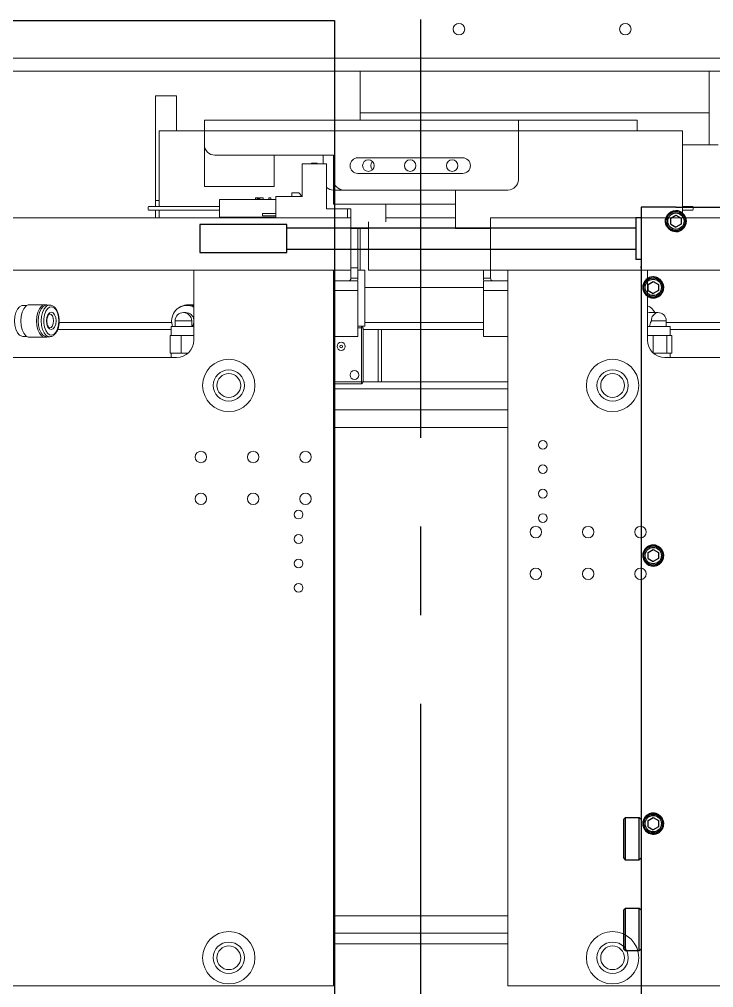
# Model space of a CAD drawing. Extents: x 500 to 100500, y -14500 to 21140.
# Drawn here: x 7471.5 to 7670.5, y -5600.2 to -5322.7 of the extents above; entities that cross this region are included whole.
import ezdxf

# ---------------------------------------------------------------- set-up
doc = ezdxf.new("R2010")
doc.units = 0
doc.linetypes.add('CENTER', pattern=[10.16, 6.35, -1.27, 1.27, -1.27])
doc.layers.get('0').update_dxf_attribs({"linetype": 'CONTINUOUS'})
doc.layers.add('Center', color=1, linetype='CENTER')
doc.layers.add('D', color=7, linetype='CONTINUOUS')

# ---------------------------------------------------------------- blocks, each defined once
blk = doc.blocks.new('KZXCVASDF123')
at = {"color": 7, "linetype": 'Continuous', "lineweight": 18}
for p, q in [((-57794.57, -66216.84, 21.36), (-57174.57, -66216.84, 21.36)), ((-57794.57, -66220.57, 21.36), (-57501.91, -66220.57, 21.36)), ((-57401.91, -66220.57, 21.36), (-57501.91, -66220.57, 21.36)), ((-57501.91, -66220.57, 21.36), (-57501.91, -66232.57, 21.36)), ((-57401.91, -66220.57, 21.36), (-57401.91, -66232.57, 21.36)), ((-57401.91, -66220.57, 21.36), (-57174.57, -66220.57, 21.36)), ((-57554.57, -66227.67, 21.36), (-57560.57, -66227.67, 21.36)), ((-57560.57, -66227.67, 21.36), (-57560.57, -66257.67, 21.36)), ((-57554.57, -66227.67, 21.36), (-57554.57, -66237.67, 21.36)), ((-57401.91, -66232.57, 21.36), (-57501.91, -66232.57, 21.36)), ((-57501.91, -66232.57, 21.36), (-57501.91, -66234.67, 21.36)), ((-57401.91, -66232.57, 21.36), (-57401.91, -66241.67, 21.36)), ((-57546.57, -66234.67, 21.36), (-57546.57, -66237.67, 21.36)), ((-57546.57, -66234.67, 21.36), (-57456.57, -66234.67, 21.36)), ((-57422.57, -66234.67, 21.36), (-57456.57, -66234.67, 21.36)), ((-57456.57, -66234.67, 21.36), (-57456.57, -66237.67, 21.36)), ((-57422.57, -66237.67, 21.36), (-57422.57, -66234.67, 21.36)), ((-57559.57, -66237.67, 21.36), (-57559.57, -66259.42, 21.36)), ((-57559.57, -66237.67, 21.36), (-57546.57, -66237.67, 21.36)), ((-57546.57, -66237.67, 21.36), (-57456.57, -66237.67, 21.36)), ((-57546.57, -66237.67, 21.36), (-57546.57, -66241.67, 21.36)), ((-57456.57, -66237.67, 21.36), (-57456.57, -66251.67, 21.36)), ((-57456.57, -66237.67, 21.36), (-57409.57, -66237.67, 21.36)), ((-57409.57, -66237.67, 21.36), (-57409.57, -66262.67, 21.36)), ((-57546.57, -66253.67, 21.36), (-57546.57, -66241.67, 21.36)), ((-57409.57, -66241.67, 21.36), (-57399.3, -66241.67, 21.36)), ((-57509.57, -66244.67, 21.36), (-57543.57, -66244.67, 21.36)), ((-57526.57, -66253.67, 21.36), (-57526.57, -66244.67, 21.36)), ((-57512.57, -66247.17, 21.36), (-57512.57, -66244.67, 21.36)), ((-57509.57, -66251.67, 21.36), (-57509.57, -66244.67, 21.36)), ((-57472.57, -66245.42, 21.36), (-57502.57, -66245.42, 21.36)), ((-57518.52, -66247.17, 21.36), (-57518.52, -66256.47, 21.36)), ((-57511.57, -66247.17, 21.36), (-57518.52, -66247.17, 21.36)), ((-57515.84, -66246.97, 21.36), (-57515.84, -66247.17, 21.36)), ((-57515.84, -66246.97, 21.36), (-57515.04, -66246.97, 21.36)), ((-57515.04, -66246.97, 21.36), (-57515.04, -66247.17, 21.36)), ((-57515.04, -66246.97, 21.36), (-57514.24, -66246.97, 21.36)), ((-57514.24, -66246.97, 21.36), (-57514.24, -66247.17, 21.36)), ((-57511.57, -66260.07, 21.36), (-57511.57, -66247.17, 21.36)), ((-57502.57, -66249.92, 21.36), (-57472.57, -66249.92, 21.36)), ((-57526.57, -66253.67, 21.36), (-57546.57, -66253.67, 21.36)), ((-57509.57, -66251.67, 21.36), (-57509.57, -66254.67, 21.36)), ((-57526.07, -66256.47, 21.36), (-57526.07, -66262.67, 21.36)), ((-57518.52, -66256.47, 21.36), (-57526.07, -66256.47, 21.36)), ((-57521.52, -66255.47, 21.36), (-57521.52, -66256.47, 21.36)), ((-57521.52, -66255.47, 21.36), (-57519.52, -66255.47, 21.36)), ((-57518.52, -66256.47, 21.36), (-57519.52, -66255.47, 21.36)), ((-57506.57, -66254.67, 21.36), (-57509.57, -66254.67, 21.36)), ((-57509.57, -66254.67, 21.36), (-57509.57, -66258.67, 21.36)), ((-57506.57, -66254.67, 21.36), (-57459.57, -66254.67, 21.36)), ((-57474.57, -66258.67, 21.36), (-57474.57, -66254.67, 21.36)), ((-57542.27, -66259.42, 21.36), (-57562.59, -66259.42, 21.36)), ((-57560.57, -66259.42, 21.36), (-57560.57, -66257.67, 21.36)), ((-57559.57, -66257.67, 21.36), (-57560.57, -66257.67, 21.36)), ((-57542.27, -66257.42, 21.36), (-57526.07, -66257.42, 21.36)), ((-57542.27, -66257.42, 21.36), (-57542.27, -66262.42, 21.36)), ((-57531.89, -66256.92, 21.36), (-57531.89, -66257.42, 21.36)), ((-57531.8, -66256.92, 21.36), (-57531.8, -66257.42, 21.36)), ((-57531.34, -66256.92, 21.36), (-57531.34, -66257.42, 21.36)), ((-57531.25, -66257.42, 21.36), (-57531.25, -66256.92, 21.36)), ((-57531.14, -66256.92, 21.36), (-57531.14, -66257.42, 21.36)), ((-57531.04, -66256.92, 21.36), (-57531.04, -66257.42, 21.36)), ((-57530.96, -66256.92, 21.36), (-57530.91, -66256.92, 21.36)), ((-57530.96, -66257.42, 21.36), (-57530.96, -66256.92, 21.36)), ((-57530.91, -66256.92, 21.36), (-57530.91, -66257.42, 21.36)), ((-57530.89, -66257.42, 21.36), (-57530.89, -66256.92, 21.36)), ((-57530.73, -66256.92, 21.36), (-57530.73, -66257.42, 21.36)), ((-57530.7, -66256.92, 21.36), (-57529.76, -66256.92, 21.36)), ((-57530.7, -66256.92, 21.36), (-57530.7, -66257.42, 21.36)), ((-57529.76, -66256.92, 21.36), (-57529.76, -66257.42, 21.36)), ((-57529.76, -66256.92, 21.36), (-57529.73, -66256.92, 21.36)), ((-57529.73, -66256.92, 21.36), (-57529.73, -66257.42, 21.36)), ((-57528.07, -66256.92, 21.36), (-57528.07, -66257.42, 21.36)), ((-57527.57, -66256.92, 21.36), (-57528.07, -66256.92, 21.36)), ((-57527.57, -66256.92, 21.36), (-57527.57, -66257.42, 21.36)), ((-57509.57, -66258.67, 21.36), (-57474.57, -66258.67, 21.36)), ((-57494.57, -66263.77, 21.36), (-57494.57, -66258.67, 21.36)), ((-57474.57, -66265.67, 21.36), (-57474.57, -66258.67, 21.36)), ((-57406.54, -66259.42, 21.36), (-57409.57, -66259.42, 21.36)), ((-57562.59, -66260.42, 21.36), (-57542.27, -66260.42, 21.36)), ((-57560.57, -66262.67, 21.36), (-57560.57, -66260.42, 21.36)), ((-57559.57, -66260.42, 21.36), (-57559.57, -66262.67, 21.36)), ((-57529.87, -66261.37, 21.36), (-57529.87, -66262.07, 21.36)), ((-57529.87, -66261.37, 21.36), (-57526.07, -66261.37, 21.36)), ((-57529.87, -66262.07, 21.36), (-57526.07, -66262.07, 21.36)), ((-57505.57, -66260.07, 21.36), (-57511.57, -66260.07, 21.36)), ((-57505.57, -66262.67, 21.36), (-57505.57, -66260.07, 21.36)), ((-57505.57, -66260.07, 21.36), (-57504.57, -66260.07, 21.36)), ((-57504.57, -66260.07, 21.36), (-57504.57, -66262.67, 21.36)), ((-57409.57, -66260.42, 21.36), (-57406.54, -66260.42, 21.36)), ((-57914.57, -66262.67, 21.36), (-57504.57, -66262.67, 21.36)), ((-57542.27, -66262.42, 21.36), (-57526.07, -66262.42, 21.36)), ((-57504.57, -66262.67, 21.36), (-57504.57, -66277.67, 21.36)), ((-57499.57, -66277.67, 21.36), (-57499.57, -66263.77, 21.36)), ((-57474.57, -66262.67, 21.36), (-57494.57, -66262.67, 21.36)), ((-57464.57, -66262.67, 21.36), (-57464.57, -66277.67, 21.36)), ((-57464.57, -66262.67, 21.36), (-57054.57, -66262.67, 21.36)), ((-57499.57, -66265.67, 21.36), (-57504.57, -66265.67, 21.36)), ((-57502.57, -66276.94, 21.36), (-57502.57, -66265.67, 21.36)), ((-57501.91, -66265.67, 21.36), (-57501.91, -66277.67, 21.36)), ((-57464.57, -66265.67, 21.36), (-57474.57, -66265.67, 21.36)), ((-57914.57, -66277.67, 21.36), (-57504.57, -66277.67, 21.36)), ((-57549.57, -66297.67, 21.36), (-57549.57, -66277.67, 21.36)), ((-57509.57, -66277.67, 21.36), (-57549.57, -66277.67, 21.36)), ((-57509.57, -66482.67, 21.36), (-57509.57, -66277.67, 21.36)), ((-57504.57, -66276.94, 21.36), (-57502.57, -66276.94, 21.36)), ((-57504.57, -66279.94, 21.36), (-57504.57, -66277.67, 21.36)), ((-57502.57, -66276.94, 21.36), (-57502.57, -66279.94, 21.36)), ((-57502.57, -66277.67, 21.36), (-57500.57, -66277.67, 21.36)), ((-57500.57, -66277.67, 21.36), (-57500.57, -66293.67, 21.36)), ((-57499.57, -66277.67, 21.36), (-57464.57, -66277.67, 21.36)), ((-57466.57, -66279.94, 21.36), (-57466.57, -66277.67, 21.36)), ((-57464.57, -66277.67, 21.36), (-57054.57, -66277.67, 21.36)), ((-57464.57, -66277.67, 21.36), (-57464.57, -66279.94, 21.36)), ((-57459.57, -66277.67, 21.36), (-57459.57, -66482.67, 21.36)), ((-57419.57, -66277.67, 21.36), (-57459.57, -66277.67, 21.36)), ((-57419.57, -66277.67, 21.36), (-57419.57, -66297.67, 21.36)), ((-57505.31, -66280.67, 21.36), (-57509.57, -66280.67, 21.36)), ((-57502.67, -66280.67, 21.36), (-57505.31, -66280.67, 21.36)), ((-57502.57, -66279.94, 21.36), (-57504.57, -66279.94, 21.36)), ((-57502.57, -66280.67, 21.36), (-57502.67, -66280.67, 21.36)), ((-57502.57, -66283.41, 21.36), (-57502.57, -66280.67, 21.36)), ((-57464.57, -66279.94, 21.36), (-57466.57, -66279.94, 21.36)), ((-57466.57, -66280.67, 21.36), (-57466.47, -66280.67, 21.36)), ((-57466.57, -66280.67, 21.36), (-57466.57, -66283.41, 21.36)), ((-57466.47, -66280.67, 21.36), (-57463.83, -66280.67, 21.36)), ((-57463.83, -66280.67, 21.36), (-57459.57, -66280.67, 21.36)), ((-57502.57, -66283.41, 21.36), (-57509.57, -66283.41, 21.36)), ((-57502.57, -66296.67, 21.36), (-57502.57, -66283.41, 21.36)), ((-57466.57, -66282.57, 21.36), (-57500.57, -66282.57, 21.36)), ((-57466.57, -66283.41, 21.36), (-57466.57, -66296.67, 21.36)), ((-57466.57, -66283.41, 21.36), (-57459.57, -66283.41, 21.36)), ((-57597.45, -66287.72, 21.36), (-57598.57, -66287.72, 21.36)), ((-57592.22, -66287.52, 21.36), (-57596.72, -66287.52, 21.36)), ((-57590.87, -66287.62, 21.36), (-57591.71, -66287.62, 21.36)), ((-57551.91, -66289.77, 21.36), (-57552.57, -66289.77, 21.36)), ((-57551.2, -66287.72, 21.36), (-57551.57, -66287.72, 21.36)), ((-57550.3, -66287.52, 21.36), (-57551.2, -66287.52, 21.36)), ((-57419.05, -66289.77, 21.36), (-57419.57, -66289.87, 21.36)), ((-57416.57, -66289.77, 21.36), (-57419.05, -66289.77, 21.36)), ((-57588.2, -66292.67, 21.36), (-57555.93, -66292.67, 21.36)), ((-57554.97, -66292.17, 21.36), (-57554.97, -66293.74, 21.36)), ((-57554.97, -66292.17, 21.36), (-57550.2, -66292.17, 21.36)), ((-57550.17, -66293.74, 21.36), (-57550.17, -66292.58, 21.36)), ((-57500.57, -66292.67, 21.36), (-57466.57, -66292.67, 21.36)), ((-57418.42, -66292.17, 21.36), (-57414.17, -66292.17, 21.36)), ((-57414.17, -66293.74, 21.36), (-57414.17, -66292.17, 21.36)), ((-57414.17, -66292.67, 21.36), (-57349.57, -66292.67, 21.36)), ((-57588.63, -66294.67, 21.36), (-57556.07, -66294.67, 21.36)), ((-57556.07, -66293.74, 21.36), (-57556.07, -66296.37, 21.36)), ((-57556.07, -66293.74, 21.36), (-57549.57, -66293.74, 21.36)), ((-57500.57, -66293.67, 21.36), (-57502.57, -66293.67, 21.36)), ((-57501.57, -66294.17, 21.36), (-57502.57, -66294.17, 21.36)), ((-57501.57, -66294.17, 21.36), (-57501.57, -66293.67, 21.36)), ((-57501.57, -66309.67, 21.36), (-57501.57, -66294.17, 21.36)), ((-57501.07, -66294.17, 21.36), (-57501.57, -66294.17, 21.36)), ((-57501.07, -66294.17, 21.36), (-57501.07, -66309.67, 21.36)), ((-57501.07, -66294.67, 21.36), (-57496.76, -66294.67, 21.36)), ((-57496.76, -66294.67, 21.36), (-57496.76, -66309.67, 21.36)), ((-57495.76, -66294.67, 21.36), (-57496.76, -66294.67, 21.36)), ((-57495.76, -66309.67, 21.36), (-57495.76, -66294.67, 21.36)), ((-57495.76, -66294.67, 21.36), (-57466.57, -66294.67, 21.36)), ((-57419.57, -66293.74, 21.36), (-57413.07, -66293.74, 21.36)), ((-57413.07, -66296.37, 21.36), (-57413.07, -66293.74, 21.36)), ((-57413.07, -66294.67, 21.36), (-57349.57, -66294.67, 21.36)), ((-57598.57, -66296.62, 21.36), (-57597.45, -66296.62, 21.36)), ((-57596.72, -66296.82, 21.36), (-57592.22, -66296.82, 21.36)), ((-57591.71, -66296.72, 21.36), (-57590.87, -66296.72, 21.36)), ((-57556.36, -66296.37, 21.36), (-57556.36, -66301.37, 21.36)), ((-57556.36, -66296.37, 21.36), (-57554.8, -66296.37, 21.36)), ((-57554.8, -66296.37, 21.36), (-57553.25, -66296.37, 21.36)), ((-57553.25, -66296.37, 21.36), (-57553.25, -66301.37, 21.36)), ((-57553.25, -66296.37, 21.36), (-57551.35, -66296.37, 21.36)), ((-57551.35, -66296.37, 21.36), (-57549.57, -66296.37, 21.36)), ((-57502.57, -66296.67, 21.36), (-57509.57, -66296.67, 21.36)), ((-57466.57, -66296.67, 21.36), (-57459.57, -66296.67, 21.36)), ((-57419.57, -66296.37, 21.36), (-57419.27, -66296.37, 21.36)), ((-57419.27, -66296.37, 21.36), (-57417.98, -66296.37, 21.36)), ((-57417.98, -66296.37, 21.36), (-57417.98, -66301.33, 21.36)), ((-57417.98, -66296.37, 21.36), (-57415.99, -66296.37, 21.36)), ((-57415.99, -66296.37, 21.36), (-57413.99, -66296.37, 21.36)), ((-57413.99, -66296.37, 21.36), (-57413.99, -66301.37, 21.36)), ((-57413.99, -66296.37, 21.36), (-57413.29, -66296.37, 21.36)), ((-57413.29, -66296.37, 21.36), (-57412.58, -66296.37, 21.36)), ((-57412.58, -66296.37, 21.36), (-57412.58, -66301.37, 21.36)), ((-57614.57, -66302.67, 21.36), (-57554.57, -66302.67, 21.36)), ((-57556.36, -66301.37, 21.36), (-57554.8, -66301.37, 21.36)), ((-57556.07, -66301.37, 21.36), (-57556.07, -66302.67, 21.36)), ((-57554.8, -66301.37, 21.36), (-57553.25, -66301.37, 21.36)), ((-57553.25, -66301.37, 21.36), (-57551.35, -66301.37, 21.36)), ((-57551.35, -66301.37, 21.36), (-57551.21, -66301.37, 21.36)), ((-57417.93, -66301.37, 21.36), (-57415.99, -66301.37, 21.36)), ((-57415.99, -66301.37, 21.36), (-57413.99, -66301.37, 21.36)), ((-57414.57, -66302.67, 21.36), (-57354.57, -66302.67, 21.36)), ((-57413.99, -66301.37, 21.36), (-57413.29, -66301.37, 21.36)), ((-57413.29, -66301.37, 21.36), (-57412.58, -66301.37, 21.36)), ((-57413.07, -66302.67, 21.36), (-57413.07, -66301.37, 21.36)), ((-57509.57, -66309.67, 21.36), (-57501.57, -66309.67, 21.36)), ((-57501.57, -66310.17, 21.36), (-57509.57, -66310.17, 21.36)), ((-57509.57, -66311.67, 21.36), (-57459.57, -66311.67, 21.36)), ((-57501.57, -66309.67, 21.36), (-57501.57, -66310.17, 21.36)), ((-57501.57, -66309.67, 21.36), (-57501.07, -66309.67, 21.36)), ((-57496.76, -66309.67, 21.36), (-57501.07, -66309.67, 21.36)), ((-57496.76, -66309.67, 21.36), (-57495.76, -66309.67, 21.36)), ((-57459.57, -66309.67, 21.36), (-57495.76, -66309.67, 21.36)), ((-57459.57, -66317.67, 21.36), (-57509.57, -66317.67, 21.36)), ((-57509.57, -66322.67, 21.36), (-57459.57, -66322.67, 21.36)), ((-57509.57, -66462.67, 21.36), (-57459.57, -66462.67, 21.36)), ((-57459.57, -66467.67, 21.36), (-57509.57, -66467.67, 21.36)), ((-57509.57, -66470.67, 21.36), (-57459.57, -66470.67, 21.36)), ((-57909.57, -66482.67, 21.36), (-57509.57, -66482.67, 21.36)), ((-57459.57, -66482.67, 21.36), (-57059.57, -66482.67, 21.36))]:
    blk.add_line(p, q, dxfattribs=at)
at = {"color": 7, "linetype": 'Continuous', "lineweight": 18, "elevation": 21.36, "flags": 128}
for points in [[(-57598.57, -66287.72), (-57598.91, -66287.77), (-57599.57, -66288.13), (-57600.14, -66288.81), (-57600.59, -66289.77), (-57600.88, -66290.92), (-57600.98, -66292.17), (-57600.88, -66293.43), (-57600.59, -66294.58), (-57600.14, -66295.54), (-57599.57, -66296.22), (-57598.91, -66296.58), (-57598.57, -66296.62)], [(-57596.72, -66296.82), (-57597.07, -66296.78), (-57597.76, -66296.4), (-57598.36, -66295.69), (-57598.83, -66294.69), (-57599.13, -66293.48), (-57599.23, -66292.17), (-57599.13, -66290.86), (-57598.83, -66289.66), (-57598.36, -66288.66), (-57597.76, -66287.95), (-57597.07, -66287.57), (-57596.72, -66287.52)], [(-57591.7, -66287.62), (-57591.86, -66287.57), (-57592.58, -66287.57), (-57593.26, -66287.95), (-57593.87, -66288.66), (-57594.34, -66289.66), (-57594.63, -66290.86), (-57594.74, -66292.17), (-57594.63, -66293.48), (-57594.34, -66294.69), (-57593.87, -66295.69), (-57593.26, -66296.4), (-57592.58, -66296.78), (-57591.86, -66296.78), (-57591.7, -66296.72)], [(-57591.71, -66287.62), (-57592.06, -66287.67), (-57592.74, -66288.04), (-57593.33, -66288.74), (-57593.79, -66289.71), (-57594.08, -66290.89), (-57594.18, -66292.17), (-57594.08, -66293.46), (-57593.79, -66294.63), (-57593.33, -66295.61), (-57592.74, -66296.31), (-57592.06, -66296.68), (-57591.71, -66296.72)], [(-57590.85, -66287.62), (-57591.22, -66287.67), (-57591.9, -66288.04), (-57592.49, -66288.74), (-57592.94, -66289.71), (-57593.24, -66290.89), (-57593.34, -66292.17), (-57593.24, -66293.46), (-57592.94, -66294.63), (-57592.49, -66295.61), (-57591.9, -66296.31), (-57591.22, -66296.68), (-57590.83, -66296.72)], [(-57588.26, -66292.17), (-57588.36, -66290.98), (-57588.64, -66289.89), (-57589.09, -66289.01), (-57589.65, -66288.4), (-57590.29, -66288.14), (-57590.94, -66288.23), (-57591.55, -66288.67), (-57592.06, -66289.42), (-57592.43, -66290.42), (-57592.62, -66291.57), (-57592.62, -66292.78), (-57592.43, -66293.93), (-57592.06, -66294.93), (-57591.55, -66295.68), (-57590.94, -66296.12), (-57590.29, -66296.21), (-57589.65, -66295.94), (-57589.09, -66295.34), (-57588.64, -66294.46), (-57588.36, -66293.37), (-57588.26, -66292.17)], [(-57591.81, -66292.17), (-57591.7, -66291.22), (-57591.41, -66290.41), (-57590.97, -66289.87), (-57590.45, -66289.67), (-57589.93, -66289.87), (-57589.5, -66290.41), (-57589.2, -66291.22), (-57589.1, -66292.17), (-57589.2, -66293.13), (-57589.5, -66293.94), (-57589.93, -66294.48), (-57590.45, -66294.67), (-57590.97, -66294.48), (-57591.41, -66293.94), (-57591.7, -66293.13), (-57591.81, -66292.17)], [(-57551.2, -66287.72), (-57550.57, -66287.77), (-57549.57, -66288.04)], [(-57550.3, -66287.52), (-57549.65, -66287.57), (-57549.57, -66287.58)], [(-57590.88, -66294.17), (-57590.87, -66294.17), (-57590.46, -66294.02), (-57590.11, -66293.59), (-57589.87, -66292.94), (-57589.79, -66292.17), (-57589.87, -66291.41), (-57590.11, -66290.76), (-57590.46, -66290.33), (-57590.87, -66290.17)], [(-57555.67, -66293.74), (-57555.78, -66293.43), (-57555.96, -66292.17)], [(-57550.12, -66293.74), (-57549.73, -66293.09), (-57549.57, -66292.5)]]:
    blk.add_lwpolyline(points, dxfattribs=at)
at = {"color": 7, "linetype": 'Continuous', "lineweight": 18}
for centre, radius in [((-57473.61, -66208.57, 21.36), 1.65), ((-57425.91, -66208.57, 21.36), 1.65), ((-57499.57, -66247.67, 21.36), 1.65), ((-57487.57, -66247.67, 21.36), 1.65), ((-57475.57, -66247.67, 21.36), 1.65), ((-57507.37, -66299.47, 21.36), 1.18), ((-57507.37, -66299.47, 21.36), 0.383), ((-57539.57, -66310.67, 21.36), 7.5), ((-57429.57, -66310.67, 21.36), 7.5), ((-57539.57, -66310.67, 21.36), 4.5), ((-57503.57, -66307.67, 21.36), 1.25), ((-57429.57, -66310.67, 21.36), 4.5), ((-57539.57, -66310.67, 21.36), 3.4), ((-57429.57, -66310.67, 21.36), 3.4), ((-57449.57, -66327.67, 21.36), 1.25), ((-57547.57, -66331.17, 21.36), 1.65), ((-57532.57, -66331.17, 21.36), 1.65), ((-57517.57, -66331.17, 21.36), 1.65), ((-57449.57, -66334.67, 21.36), 1.25), ((-57547.57, -66343.17, 21.36), 1.65), ((-57532.57, -66343.17, 21.36), 1.65), ((-57517.57, -66343.17, 21.36), 1.65), ((-57449.57, -66341.67, 21.36), 1.25), ((-57519.57, -66347.67, 21.36), 1.25), ((-57449.57, -66348.67, 21.36), 1.25), ((-57451.57, -66352.67, 21.36), 1.65), ((-57436.57, -66352.67, 21.36), 1.65), ((-57421.57, -66352.67, 21.36), 1.65), ((-57519.57, -66354.67, 21.36), 1.25), ((-57519.57, -66361.67, 21.36), 1.25), ((-57451.57, -66364.67, 21.36), 1.65), ((-57436.57, -66364.67, 21.36), 1.65), ((-57421.57, -66364.67, 21.36), 1.65), ((-57519.57, -66368.67, 21.36), 1.25), ((-57539.57, -66474.67, 21.36), 7.5), ((-57429.57, -66474.67, 21.36), 7.5), ((-57539.57, -66474.67, 21.36), 4.5), ((-57429.57, -66474.67, 21.36), 4.5), ((-57539.57, -66474.67, 21.36), 3.4), ((-57429.57, -66474.67, 21.36), 3.4)]:
    blk.add_circle(centre, radius, dxfattribs=at)
for centre, radius, start, end in [((-57543.57, -66241.67, 21.36), 3, 180, 270), ((-57502.57, -66247.67, 21.36), 2.25, 90, 270), ((-57472.57, -66247.67, 21.36), 2.25, 270, 90), ((-57496.57, -66247.67, 21.36), 2.25, 147.1401, 212.8599), ((-57509.57, -66251.67, 21.36), 3, 228.1897, 270), ((-57506.57, -66251.67, 21.36), 3, 180, 270), ((-57459.57, -66251.67, 21.36), 3, 270, 0), ((-57561.41, -66259.8, 21.36), 1.24, 162.3462, 185.717), ((-57408.13, -66259.92, 21.36), 1.66, 342.5209, 17.4791), ((-57561.41, -66260.05, 21.36), 1.24, 174.283, 197.6538), ((-57505.31, -66279.94, 21.36), 0.737, 270, 0), ((-57505.31, -66279.94, 21.36), 2.74, 344.3853, 0), ((-57463.83, -66279.94, 21.36), 2.74, 180, 195.6147), ((-57463.83, -66279.94, 21.36), 0.737, 180, 270), ((-57551.57, -66292.12, 21.36), 4.39, 62.9042, 180.7166), ((-57552.57, -66292.17, 21.36), 2.4, 90, 180), ((-57551.2, -66292.06, 21.36), 4.53, 68.9176, 124.6271), ((-57552.59, -66292.16, 21.36), 2.38, 359.5917, 89.5858), ((-57551.93, -66292.15, 21.36), 2.38, 7.3417, 89.6245), ((-57420.83, -66291.32, 21.36), 3.7, 24.7238, 70.0208), ((-57416.25, -66291.93, 21.36), 2.18, 98.3393, 186.4179), ((-57416.57, -66292.17, 21.36), 2.4, 0, 90), ((-57501.57, -66294.17, 21.36), 0.5, 0, 90), ((-57554.57, -66297.67, 21.36), 5, 270, 0), ((-57414.57, -66297.67, 21.36), 5, 180, 270), ((-57501.57, -66309.67, 21.36), 0.5, 270, 0)]:
    blk.add_arc(centre, radius, start, end, dxfattribs=at)
for centre, major_axis, ratio, start_param, end_param in [((-57552.57, -66292.17, 21.36), (1.83, -1.83), 0.843822, 0.700897, 0.8699), ((-57416.57, -66292.17, 21.36), (2.17, 2.17), 0.470743, 2.010766, 2.723846)]:
    blk.add_ellipse(centre, major_axis=major_axis, ratio=ratio, start_param=start_param, end_param=end_param, dxfattribs=at)
for points, knots in [([(-57531.88, -66256.92, 21.36), (-57531.88, -66256.92, 21.36), (-57531.89, -66256.92, 21.36), (-57531.86, -66256.92, 21.36), (-57531.82, -66256.92, 21.36), (-57531.8, -66256.92, 21.36)], [0, 0, 0, 0, 0.2914, 0.643108, 1, 1, 1, 1]), ([(-57531.8, -66256.92, 21.36), (-57531.76, -66256.92, 21.36), (-57531.68, -66256.92, 21.36), (-57531.55, -66256.92, 21.36), (-57531.43, -66256.92, 21.36), (-57531.37, -66256.92, 21.36), (-57531.34, -66256.92, 21.36)], [0, 0, 0, 0, 0.266259, 0.560183, 0.78639, 1, 1, 1, 1]), ([(-57531.34, -66256.92, 21.36), (-57531.32, -66256.92, 21.36), (-57531.27, -66256.92, 21.36), (-57531.25, -66256.92, 21.36), (-57531.25, -66256.92, 21.36), (-57531.25, -66256.92, 21.36)], [0, 0, 0, 0, 0.404194, 0.818223, 1, 1, 1, 1]), ([(-57531.22, -66256.92, 21.36), (-57531.22, -66256.92, 21.36), (-57531.18, -66256.92, 21.36), (-57531.16, -66256.92, 21.36), (-57531.13, -66256.92, 21.36)], [0, 0, 0, 0, 0.161878, 1, 1, 1, 1]), ([(-57531.14, -66256.92, 21.36), (-57531.12, -66256.92, 21.36), (-57531.09, -66256.92, 21.36), (-57531.05, -66256.92, 21.36), (-57531.04, -66256.92, 21.36)], [0, 0, 0, 0, 0.542346, 1, 1, 1, 1]), ([(-57531.04, -66256.92, 21.36), (-57531.02, -66256.92, 21.36), (-57530.99, -66256.92, 21.36), (-57530.97, -66256.92, 21.36), (-57530.96, -66256.92, 21.36)], [0, 0, 0, 0, 0.592378, 1, 1, 1, 1]), ([(-57588.3, -66290.92, 21.36), (-57588.33, -66290.74, 21.36), (-57588.41, -66290.17, 21.36), (-57588.72, -66289.33, 21.36), (-57589.23, -66288.45, 21.36), (-57589.87, -66287.89, 21.36), (-57590.45, -66287.62, 21.36), (-57590.77, -66287.65, 21.36), (-57590.85, -66287.66, 21.36)], [0, 0, 0, 0, 0.096209, 0.310517, 0.527579, 0.747869, 0.933466, 1, 1, 1, 1]), ([(-57591.73, -66292.17, 21.36), (-57591.72, -66292.04, 21.36), (-57591.71, -66291.65, 21.36), (-57591.58, -66291.05, 21.36), (-57591.34, -66290.5, 21.36), (-57591.05, -66290.22, 21.36), (-57590.94, -66290.16, 21.36), (-57590.87, -66290.18, 21.36), (-57590.87, -66290.18, 21.36)], [0, 0, 0, 0, 0.119673, 0.340457, 0.558857, 0.765899, 0.97103, 1, 1, 1, 1]), ([(-57590.88, -66294.16, 21.36), (-57590.92, -66294.16, 21.36), (-57591, -66294.16, 21.36), (-57591.25, -66293.96, 21.36), (-57591.52, -66293.49, 21.36), (-57591.69, -66292.86, 21.36), (-57591.72, -66292.4, 21.36), (-57591.73, -66292.17, 21.36)], [0, 0, 0, 0, 0.169915, 0.37508, 0.592389, 0.804509, 1, 1, 1, 1]), ([(-57590.82, -66296.68, 21.36), (-57590.68, -66296.68, 21.36), (-57590.3, -66296.69, 21.36), (-57589.73, -66296.36, 21.36), (-57589.14, -66295.76, 21.36), (-57588.67, -66294.91, 21.36), (-57588.34, -66293.86, 21.36), (-57588.2, -66292.96, 21.36), (-57588.19, -66292.44, 21.36), (-57588.19, -66292.32, 21.36)], [0, 0, 0, 0, 0.089403, 0.249439, 0.413851, 0.588786, 0.76807, 0.946721, 1, 1, 1, 1]), ([(-57588.18, -66292.17, 21.36), (-57588.18, -66291.96, 21.36), (-57588.19, -66291.53, 21.36), (-57588.27, -66291.13, 21.36), (-57588.3, -66290.92, 21.36)], [0, 0, 0, 0, 0.489829, 1, 1, 1, 1])]:
    blk.add_open_spline(points, degree=3, knots=knots, dxfattribs=at)
blk = doc.blocks.new('KJVision F')
at = {"layer": 'D', "color": 2, "elevation": -10.47}
blk.add_lwpolyline([(8347.12, -70673.15), (8796.12, -70673.15), (8796.12, -71085.15), (8347.12, -71085.15)], close=True, dxfattribs=at)
blk = doc.blocks.new('KJVision F 2')
at = {"color": 3, "linetype": 'Continuous', "lineweight": 25}
for p, q in [((-5723.22, -76483.19, -96.77), (-5723.22, -76759.69, -96.77)), ((-5713.22, -76483.19, -96.77), (-5723.22, -76483.19, -96.77)), ((-5723.22, -76483.19, -96.77), (-5723.22, -76484.19, -96.77)), ((-5723.22, -76483.19, -96.77), (-5723.22, -76483.19, -96.77)), ((-5723.22, -76484.19, -96.77), (-5723.22, -76484.19, -96.77)), ((-5723.22, -76484.19, -96.77), (-5723.22, -76484.19, -96.77)), ((-5723.22, -76484.19, -96.77), (-5723.22, -76500.19, -96.77)), ((-5713.22, -76483.19, -96.77), (-5583.22, -76483.19, -96.77)), ((-5724.72, -76486.19, -96.77), (-5723.22, -76486.19, -96.77)), ((-5724.72, -76486.19, -96.77), (-5724.72, -76498.19, -96.77)), ((-5714.72, -76486.32, -96.77), (-5713.22, -76485.46, -96.77)), ((-5714.72, -76488.05, -96.77), (-5714.72, -76486.32, -96.77)), ((-5713.22, -76485.46, -96.77), (-5711.72, -76486.32, -96.77)), ((-5711.72, -76486.32, -96.77), (-5711.72, -76488.05, -96.77)), ((-5824.72, -76488.19, -96.77), (-5849.72, -76488.19, -96.77)), ((-5849.72, -76488.19, -96.77), (-5849.72, -76496.19, -96.77)), ((-5824.72, -76496.19, -96.77), (-5824.72, -76488.19, -96.77)), ((-5724.72, -76489.19, -96.77), (-5824.72, -76489.19, -96.77)), ((-5714.72, -76488.05, -96.77), (-5713.22, -76488.92, -96.77)), ((-5711.72, -76488.05, -96.77), (-5713.22, -76488.92, -96.77)), ((-5824.72, -76495.19, -96.77), (-5724.72, -76495.19, -96.77)), ((-5849.72, -76496.19, -96.77), (-5824.72, -76496.19, -96.77)), ((-5723.22, -76498.19, -96.77), (-5724.72, -76498.19, -96.77)), ((-5723.22, -76500.19, -96.77), (-5723.22, -76500.19, -96.77)), ((-5723.22, -76500.69, -96.77), (-5723.22, -76500.19, -96.77)), ((-5723.22, -76500.69, -96.77), (-5723.22, -76742.19, -96.77)), ((-5723.22, -76500.69, -96.77), (-5723.22, -76500.69, -96.77)), ((-5721.22, -76505.32, -96.77), (-5719.72, -76504.46, -96.77)), ((-5721.22, -76507.05, -96.77), (-5721.22, -76505.32, -96.77)), ((-5719.72, -76504.46, -96.77), (-5718.22, -76505.32, -96.77)), ((-5718.22, -76505.32, -96.77), (-5718.22, -76507.05, -96.77)), ((-5721.22, -76507.05, -96.77), (-5719.72, -76507.92, -96.77)), ((-5718.22, -76507.05, -96.77), (-5719.72, -76507.92, -96.77)), ((-5721.22, -76582.15, -96.77), (-5719.72, -76581.29, -96.77)), ((-5719.72, -76581.29, -96.77), (-5718.22, -76582.15, -96.77)), ((-5721.22, -76583.89, -96.77), (-5721.22, -76582.15, -96.77)), ((-5721.22, -76583.89, -96.77), (-5719.72, -76584.75, -96.77)), ((-5718.22, -76583.89, -96.77), (-5719.72, -76584.75, -96.77)), ((-5718.22, -76582.15, -96.77), (-5718.22, -76583.89, -96.77)), ((-5727.72, -76658.19, -96.77), (-5728.22, -76658.69, -96.77)), ((-5728.22, -76658.69, -96.77), (-5728.22, -76669.69, -96.77)), ((-5723.72, -76658.19, -96.77), (-5727.72, -76658.19, -96.77)), ((-5727.72, -76658.19, -96.77), (-5727.72, -76670.19, -96.77)), ((-5723.22, -76658.69, -96.77), (-5723.72, -76658.19, -96.77)), ((-5723.72, -76670.19, -96.77), (-5723.72, -76658.19, -96.77)), ((-5721.22, -76658.99, -96.77), (-5719.72, -76658.12, -96.77)), ((-5721.22, -76660.72, -96.77), (-5721.22, -76658.99, -96.77)), ((-5719.72, -76658.12, -96.77), (-5718.22, -76658.99, -96.77)), ((-5718.22, -76658.99, -96.77), (-5718.22, -76660.72, -96.77)), ((-5721.22, -76660.72, -96.77), (-5719.72, -76661.59, -96.77)), ((-5718.22, -76660.72, -96.77), (-5719.72, -76661.59, -96.77)), ((-5728.22, -76669.69, -96.77), (-5727.72, -76670.19, -96.77)), ((-5727.72, -76670.19, -96.77), (-5723.72, -76670.19, -96.77)), ((-5723.72, -76670.19, -96.77), (-5723.22, -76669.69, -96.77)), ((-5727.72, -76684.19, -96.77), (-5728.22, -76684.69, -96.77)), ((-5723.72, -76684.19, -96.77), (-5727.72, -76684.19, -96.77)), ((-5727.72, -76684.19, -96.77), (-5727.72, -76696.19, -96.77)), ((-5723.22, -76684.69, -96.77), (-5723.72, -76684.19, -96.77)), ((-5723.72, -76696.19, -96.77), (-5723.72, -76684.19, -96.77)), ((-5728.22, -76684.69, -96.77), (-5728.22, -76695.69, -96.77)), ((-5728.22, -76695.69, -96.77), (-5727.72, -76696.19, -96.77)), ((-5727.72, -76696.19, -96.77), (-5723.72, -76696.19, -96.77)), ((-5723.72, -76696.19, -96.77), (-5723.22, -76695.69, -96.77))]:
    blk.add_line(p, q, dxfattribs=at)
for centre, radius in [((-5713.22, -76487.19, -96.77), 2.75), ((-5713.22, -76487.19, -96.77), 2.35), ((-5719.72, -76506.19, -96.77), 2.75), ((-5719.72, -76506.19, -96.77), 2.35), ((-5719.72, -76583.02, -96.77), 2.75), ((-5719.72, -76583.02, -96.77), 2.35), ((-5719.72, -76659.85, -96.77), 2.75), ((-5719.72, -76659.85, -96.77), 2.35)]:
    blk.add_circle(centre, radius, dxfattribs=at)
blk.add_arc((-5713.22, -76487.19, -96.77), 3, 270, 90, dxfattribs=at)
for points, knots in [([(-5713.22, -76490.19, -96.77), (-5713.55, -76490.16, -96.77), (-5714.21, -76490.09, -96.77), (-5715.09, -76489.6, -96.77), (-5715.78, -76488.86, -96.77), (-5716.19, -76487.92, -96.77), (-5716.26, -76486.91, -96.77), (-5716.01, -76485.94, -96.77), (-5715.46, -76485.11, -96.77), (-5714.66, -76484.49, -96.77), (-5713.86, -76484.22, -96.77), (-5713.37, -76484.19, -96.77), (-5713.22, -76484.19, -96.77)], [0, 0, 0, 0, 0.104157, 0.20821, 0.314967, 0.424079, 0.530103, 0.632333, 0.736, 0.843986, 0.952648, 1, 1, 1, 1]), ([(-5721.59, -76508.53, -96.77), (-5721.9, -76508.22, -96.77), (-5722.34, -76507.79, -96.77), (-5722.62, -76507, -96.77), (-5722.71, -76506.51, -96.77), (-5722.73, -76506.13, -96.77), (-5722.7, -76505.76, -96.77), (-5722.61, -76505.33, -96.77), (-5722.39, -76504.76, -96.77), (-5721.87, -76503.99, -96.77), (-5720.94, -76503.33, -96.77), (-5719.71, -76503.12, -96.77), (-5718.69, -76503.32, -96.77), (-5717.88, -76503.76, -96.77), (-5717.23, -76504.42, -96.77), (-5716.81, -76505.28, -96.77), (-5716.67, -76506.23, -96.77), (-5716.84, -76507.21, -96.77), (-5717.35, -76508.14, -96.77), (-5718.18, -76508.84, -96.77), (-5719.21, -76509.21, -96.77), (-5720.47, -76509.21, -96.77), (-5721.17, -76508.79, -96.77), (-5721.59, -76508.53, -96.77)], [0, 0, 0, 0, 0.087908, 0.1243727, 0.1433489, 0.1579927, 0.1725788, 0.1918674, 0.2230663, 0.2769971, 0.3744226, 0.4463081, 0.493478, 0.5360369, 0.5768432, 0.6172193, 0.6576235, 0.6986551, 0.7425444, 0.792969, 0.8431141, 0.9039171, 1, 1, 1, 1]), ([(-5721.59, -76585.36, -96.77), (-5721.9, -76585.06, -96.77), (-5722.34, -76584.62, -96.77), (-5722.62, -76583.84, -96.77), (-5722.71, -76583.35, -96.77), (-5722.73, -76582.97, -96.77), (-5722.7, -76582.59, -96.77), (-5722.61, -76582.16, -96.77), (-5722.39, -76581.6, -96.77), (-5721.87, -76580.83, -96.77), (-5720.94, -76580.17, -96.77), (-5719.71, -76579.95, -96.77), (-5718.69, -76580.15, -96.77), (-5717.88, -76580.59, -96.77), (-5717.23, -76581.26, -96.77), (-5716.81, -76582.11, -96.77), (-5716.67, -76583.07, -96.77), (-5716.84, -76584.04, -96.77), (-5717.35, -76584.97, -96.77), (-5718.18, -76585.67, -96.77), (-5719.21, -76586.04, -96.77), (-5720.47, -76586.04, -96.77), (-5721.17, -76585.62, -96.77), (-5721.59, -76585.36, -96.77)], [0, 0, 0, 0, 0.087908, 0.124373, 0.143349, 0.157993, 0.172579, 0.191867, 0.223066, 0.276997, 0.374423, 0.446308, 0.493478, 0.536037, 0.576843, 0.617219, 0.657624, 0.698655, 0.742544, 0.792969, 0.843114, 0.903917, 1, 1, 1, 1]), ([(-5721.59, -76662.2, -96.77), (-5721.9, -76661.89, -96.77), (-5722.34, -76661.45, -96.77), (-5722.62, -76660.67, -96.77), (-5722.71, -76660.18, -96.77), (-5722.73, -76659.8, -96.77), (-5722.7, -76659.43, -96.77), (-5722.61, -76658.99, -96.77), (-5722.39, -76658.43, -96.77), (-5721.87, -76657.66, -96.77), (-5720.94, -76657, -96.77), (-5719.71, -76656.79, -96.77), (-5718.69, -76656.99, -96.77), (-5717.88, -76657.42, -96.77), (-5717.23, -76658.09, -96.77), (-5716.81, -76658.94, -96.77), (-5716.67, -76659.9, -96.77), (-5716.84, -76660.88, -96.77), (-5717.35, -76661.8, -96.77), (-5718.18, -76662.5, -96.77), (-5719.21, -76662.87, -96.77), (-5720.47, -76662.88, -96.77), (-5721.17, -76662.46, -96.77), (-5721.59, -76662.2, -96.77)], [0, 0, 0, 0, 0.087908, 0.1243727, 0.1433489, 0.1579927, 0.1725788, 0.1918674, 0.2230663, 0.2769971, 0.3744226, 0.4463081, 0.493478, 0.5360369, 0.5768432, 0.6172193, 0.6576235, 0.6986551, 0.7425444, 0.792969, 0.8431141, 0.9039171, 1, 1, 1, 1])]:
    blk.add_open_spline(points, degree=3, knots=knots, dxfattribs=at)

msp = doc.modelspace()

# ---------------------------------------------------------------- linework, layer by layer
at = {"layer": 'D', "color": 1, "linetype": 'CENTER', "ltscale": 20}
msp.add_line((7586.5, -8490.68, -75.82), (7586.5, -5322.71, -75.82), dxfattribs=at)

# ---------------------------------------------------------------- block references
msp.add_blockref('KJVision F', (-1234.37, 65350.1, -65.34))
at = {"layer": 'Center'}
msp.add_blockref('KJVision F 2', (13372.87, 71106.65, 20.95), dxfattribs=at)
at = {"layer": 'D', "color": 1}
msp.add_blockref('KZXCVASDF123', (65071.07, 60883.04, -31.83), dxfattribs=at)

doc.saveas('drawing.dxf')
